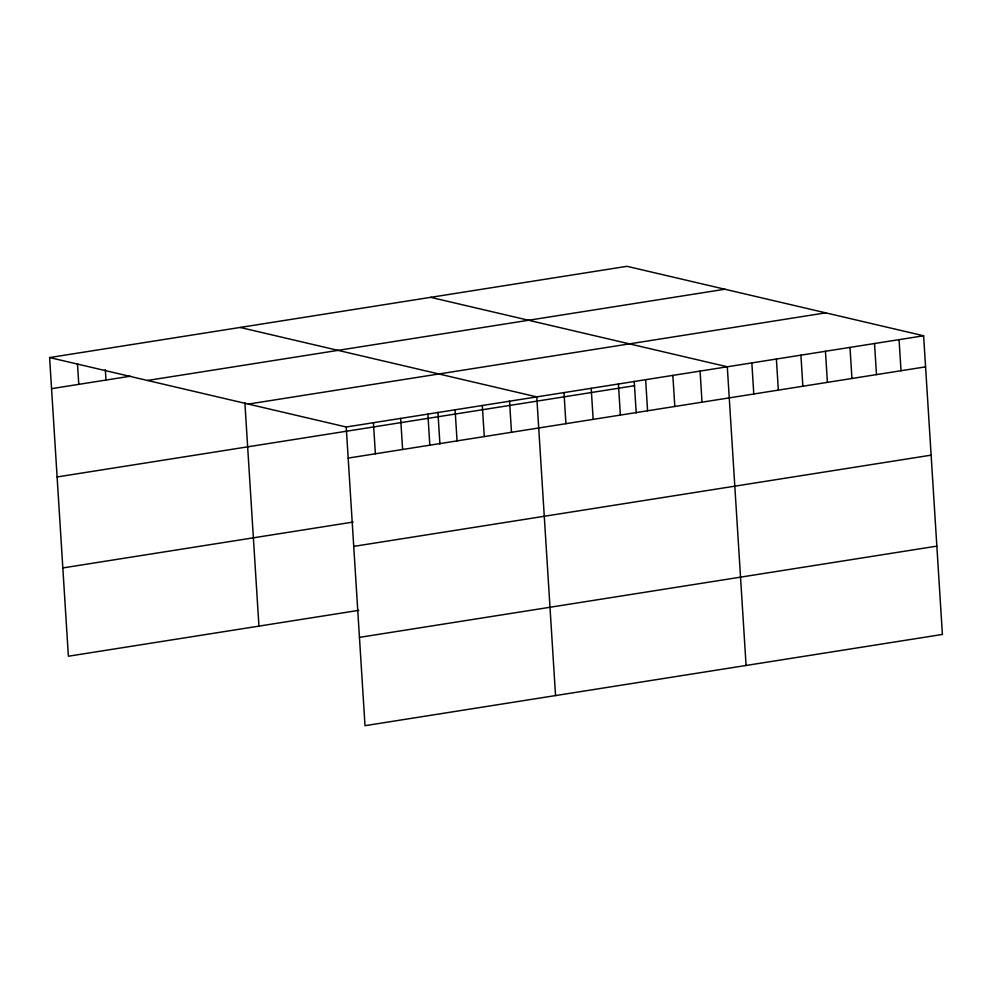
<?xml version="1.0" encoding="UTF-8"?>
<svg xmlns="http://www.w3.org/2000/svg" width="992" height="992" viewBox="0 0 992 992"><rect width="100%" height="100%" fill="white"/><g stroke="black" fill="none" stroke-linecap="round" stroke-linejoin="round"><path stroke-width="1.49" d="M49.6 357.554L626.994 266.315L923.614 335.767L942.4 634.446L365.006 725.685L346.22 427.006L49.6 357.554L68.386 656.233L358.732 610.353M51.559 388.653L130.188 376.228M147.486 380.469L724.879 289.242M248.335 404.079L825.728 312.852M346.22 427.006L923.614 335.767M57.114 476.954L634.508 385.714M348.167 458.093L925.561 366.854M62.831 567.932L353.177 522.052M353.722 546.394L931.116 455.154M359.451 637.372L936.845 546.133M430.677 297.34L727.297 366.78L746.083 665.458M240.138 327.447L536.759 396.887L555.545 695.566M899.074 339.636L901.021 370.735M874.535 343.517L876.482 374.616M849.995 347.398L851.942 378.485M825.456 351.28L827.402 382.366M800.916 355.148L802.863 386.248M776.376 359.03L778.336 390.116M751.837 362.911L753.796 393.998M700.079 371.082L702.026 402.182M672.849 375.385L674.808 406.484M645.631 379.688L647.59 410.775M634.223 381.3L636.219 413.007M618.413 383.991L620.372 415.078M591.195 388.294L593.154 419.38M563.977 392.596L565.936 423.683M509.541 401.19L511.488 432.289M482.31 405.492L484.27 436.592M455.092 409.795L457.052 440.894M437.918 412.325L439.915 444.032M427.874 414.098L429.834 445.185M400.656 418.401L402.616 449.488M373.438 422.704L375.385 453.79M244.875 402.69L258.937 626.126M105.338 369.681L105.995 380.048M77.475 363.618L78.777 384.35"/></g></svg>
